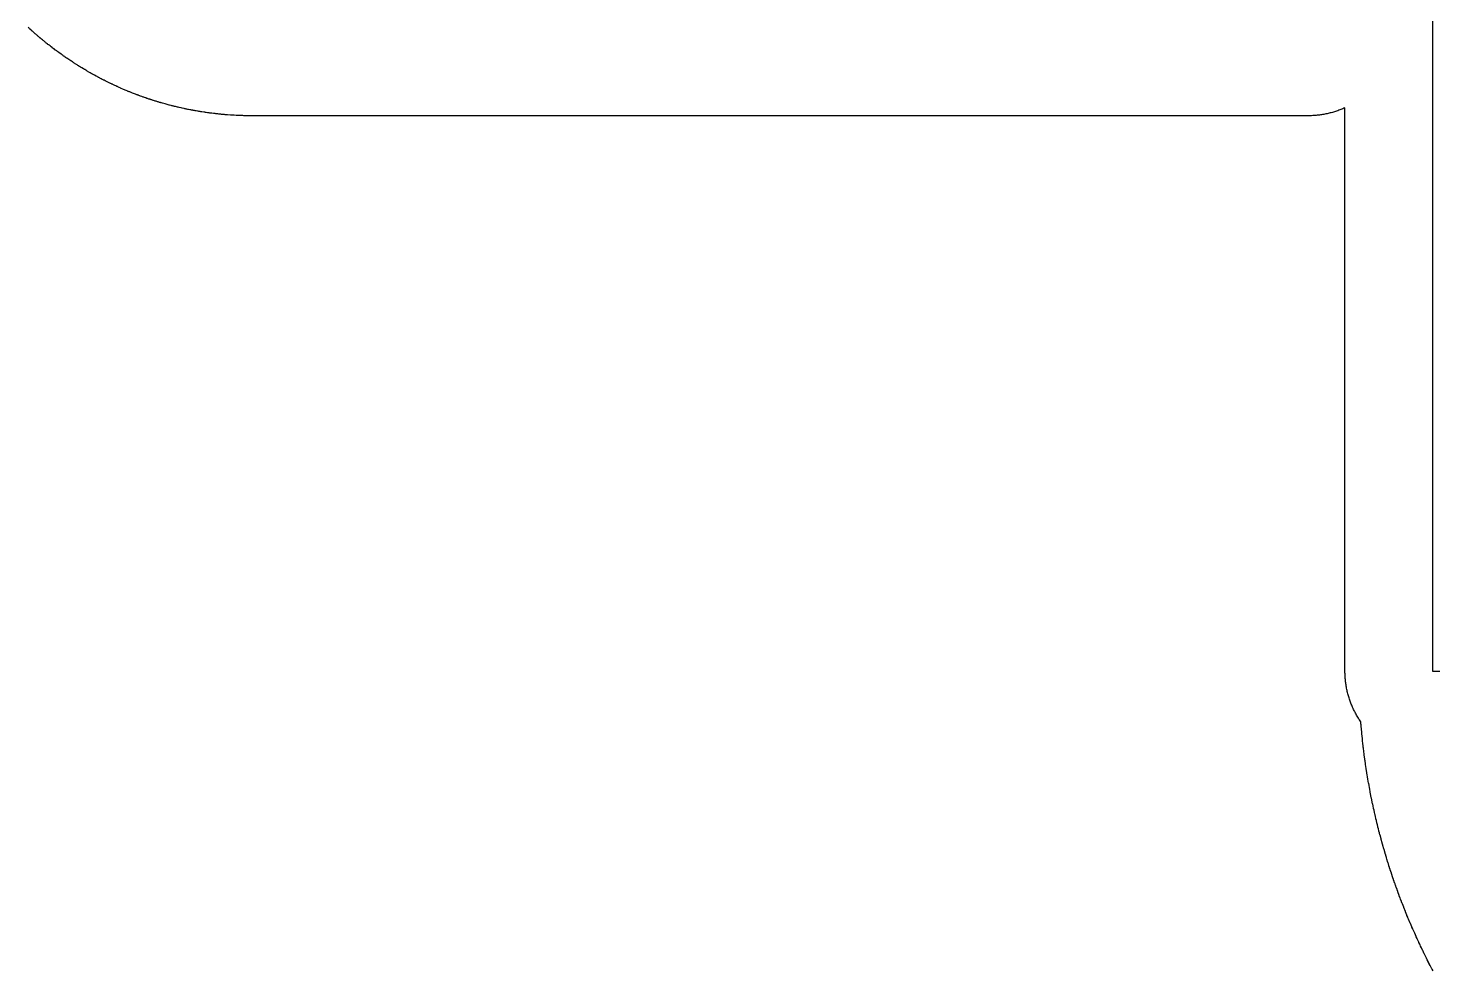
# Model space of a CAD drawing. Extents: x -9 to 1073, y -897 to 0.
# Drawn here: x 411.4 to 555.2, y -878 to -781.5 of the extents above; entities that cross this region are included whole.
import ezdxf

# ---------------------------------------------------------------- set-up
doc = ezdxf.new("R2010")
doc.units = 0
doc.layers.add('BLEED', color=3, linetype='CONTINUOUS')
doc.layers.add('CUT', color=1, linetype='CONTINUOUS')

msp = doc.modelspace()

# ---------------------------------------------------------------- linework, layer by layer
at = {"layer": 'BLEED'}
for p, q in [((411.5513, -781.4844), (411.4433, -781.385)), ((411.5995, -781.5283), (411.5513, -781.4844)), ((411.7075, -781.6262), (411.5995, -781.5283)), ((411.7514, -781.6666), (411.7075, -781.6262)), ((411.8062, -781.7155), (411.7514, -781.6666)), ((411.8162, -781.7242), (411.8062, -781.7155)), ((411.8602, -781.7645), (411.8162, -781.7242)), ((411.9149, -781.8134), (411.8602, -781.7645)), ((411.9646, -781.8574), (411.9149, -781.8134)), ((412.1287, -782.0021), (411.9646, -781.8574)), ((412.1726, -782.0402), (412.1287, -782.0021)), ((412.2281, -782.0885), (412.1726, -782.0402)), ((412.2785, -782.1324), (412.2281, -782.0885)), ((412.339, -782.1842), (412.2785, -782.1324)), ((412.3894, -782.2282), (412.339, -782.1842)), ((412.4448, -782.2757), (412.3894, -782.2282)), ((412.4966, -782.3196), (412.4448, -782.2757)), ((412.5002, -782.3225), (412.4966, -782.3196)), ((412.5557, -782.37), (412.5002, -782.3225)), ((412.645, -782.4449), (412.5557, -782.37)), ((412.6673, -782.4643), (412.645, -782.4449)), ((412.7278, -782.5154), (412.6673, -782.4643)), ((412.8156, -782.5882), (412.7278, -782.5154)), ((412.8192, -782.591), (412.8156, -782.5882)), ((412.9186, -782.6738), (412.8192, -782.591)), ((412.9754, -782.7206), (412.9186, -782.6738)), ((412.9848, -782.7278), (412.9754, -782.7206)), ((413.041, -782.7739), (412.9848, -782.7278)), ((413.0842, -782.8099), (413.041, -782.7739)), ((413.141, -782.856), (413.0842, -782.8099)), ((413.1518, -782.8639), (413.141, -782.856)), ((413.1979, -782.9006), (413.1518, -782.8639)), ((413.1972, -782.9014), (413.1979, -782.9006)), ((413.2541, -782.9474), (413.1972, -782.9014)), ((413.3081, -782.9906), (413.2541, -782.9474)), ((413.365, -783.036), (413.3081, -782.9906)), ((413.4082, -783.0698), (413.365, -783.036)), ((413.4226, -783.0814), (413.4082, -783.0698)), ((413.4794, -783.1267), (413.4226, -783.0814)), ((413.5579, -783.1879), (413.4794, -783.1267)), ((413.5939, -783.2167), (413.5579, -783.1879)), ((413.6926, -783.2938), (413.5939, -783.2167)), ((413.8078, -783.383), (413.6926, -783.2938)), ((413.9064, -783.4586), (413.8078, -783.383)), ((413.9237, -783.4716), (413.9064, -783.4586)), ((414.0223, -783.5472), (413.9237, -783.4716)), ((414.0806, -783.5911), (414.0223, -783.5472)), ((414.0958, -783.6026), (414.0806, -783.5911)), ((414.1958, -783.6775), (414.0958, -783.6026)), ((414.1966, -783.6782), (414.1958, -783.6775)), ((414.2549, -783.7222), (414.1966, -783.6782)), ((414.355, -783.7963), (414.2549, -783.7222)), ((414.414, -783.8395), (414.355, -783.7963)), ((414.4882, -783.8942), (414.414, -783.8395)), ((414.5882, -783.9684), (414.4882, -783.8942)), ((414.8244, -784.1383), (414.5882, -783.9684)), ((414.8842, -784.1801), (414.8244, -784.1383)), ((414.9259, -784.2096), (414.8842, -784.1801)), ((414.9857, -784.2521), (414.9259, -784.2096)), ((415.0447, -784.2938), (414.9857, -784.2521)), ((415.1045, -784.3356), (415.0447, -784.2938)), ((415.1225, -784.3486), (415.1045, -784.3356)), ((415.1815, -784.3896), (415.1225, -784.3486)), ((415.2233, -784.4184), (415.1815, -784.3896)), ((415.2838, -784.4602), (415.2233, -784.4184)), ((415.3435, -784.5012), (415.2838, -784.4602)), ((415.3846, -784.5293), (415.3435, -784.5012)), ((415.404, -784.5422), (415.3846, -784.5293)), ((415.5235, -784.6243), (415.404, -784.5422)), ((415.6258, -784.6942), (415.5235, -784.6243)), ((415.8072, -784.8151), (415.6258, -784.6942)), ((415.8698, -784.8562), (415.8072, -784.8151)), ((415.9908, -784.9354), (415.8698, -784.8562)), ((416.0311, -784.962), (415.9908, -784.9354)), ((416.0923, -785.0016), (416.0311, -784.962)), ((416.1125, -785.0146), (416.0923, -785.0016)), ((416.1528, -785.0412), (416.1125, -785.0146)), ((416.214, -785.0808), (416.1528, -785.0412)), ((416.2774, -785.1211), (416.214, -785.0808)), ((416.461, -785.2378), (416.2774, -785.1211)), ((416.525, -785.2781), (416.461, -785.2378)), ((416.5862, -785.3162), (416.525, -785.2781)), ((416.6244, -785.34), (416.5862, -785.3162)), ((416.6482, -785.3551), (416.6244, -785.34)), ((416.7094, -785.3933), (416.6482, -785.3551)), ((416.8145, -785.4581), (416.7094, -785.3933)), ((416.8764, -785.4955), (416.8145, -785.4581)), ((416.9383, -785.5337), (416.8764, -785.4955)), ((417.1241, -785.646), (416.9383, -785.5337)), ((417.2141, -785.6993), (417.1241, -785.646)), ((417.2486, -785.7202), (417.2141, -785.6993)), ((417.3545, -785.7828), (417.2486, -785.7202)), ((417.4171, -785.8195), (417.3545, -785.7828)), ((417.4834, -785.8584), (417.4171, -785.8195)), ((417.5424, -785.8922), (417.4834, -785.8584)), ((417.6086, -785.9311), (417.5424, -785.8922)), ((417.7966, -786.0391), (417.6086, -785.9311)), ((417.9031, -786.0989), (417.7966, -786.0391)), ((417.9665, -786.1342), (417.9031, -786.0989)), ((417.991, -786.1478), (417.9665, -786.1342)), ((418.0291, -786.1694), (417.991, -786.1478)), ((418.1558, -786.24), (418.0291, -786.1694)), ((418.2242, -786.2782), (418.1558, -786.24)), ((418.4143, -786.3818), (418.2242, -786.2782)), ((418.4518, -786.402), (418.4143, -786.3818)), ((418.5158, -786.4366), (418.4518, -786.402)), ((418.5482, -786.4538), (418.5158, -786.4366)), ((418.6116, -786.4877), (418.5482, -786.4538)), ((418.649, -786.5071), (418.6116, -786.4877)), ((418.6757, -786.5215), (418.649, -786.5071)), ((418.739, -786.5554), (418.6757, -786.5215)), ((418.7765, -786.5748), (418.739, -786.5554)), ((418.8406, -786.6086), (418.7765, -786.5748)), ((418.9111, -786.6454), (418.8406, -786.6086)), ((419.0393, -786.7116), (418.9111, -786.6454)), ((419.0753, -786.7303), (419.0393, -786.7116)), ((419.1401, -786.7634), (419.0753, -786.7303)), ((419.1754, -786.7814), (419.1401, -786.7634)), ((419.2286, -786.8081), (419.1754, -786.7814)), ((419.2322, -786.8102), (419.2286, -786.8081)), ((419.3395, -786.865), (419.2322, -786.8102)), ((419.4763, -786.9334), (419.3395, -786.865)), ((419.5411, -786.965), (419.4763, -786.9334)), ((419.6059, -786.9974), (419.5411, -786.965)), ((419.7355, -787.0608), (419.6059, -786.9974)), ((419.8082, -787.0961), (419.7355, -787.0608)), ((419.8486, -787.1155), (419.8082, -787.0961)), ((419.8651, -787.1234), (419.8486, -787.1155)), ((419.9731, -787.1753), (419.8651, -787.1234)), ((420.0034, -787.1897), (419.9731, -787.1753)), ((420.0682, -787.2206), (420.0034, -787.1897)), ((420.1337, -787.2509), (420.0682, -787.2206)), ((420.1985, -787.2818), (420.1337, -787.2509)), ((420.3072, -787.3322), (420.1985, -787.2818)), ((420.4382, -787.3927), (420.3072, -787.3322)), ((420.5124, -787.4273), (420.4382, -787.3927)), ((420.5779, -787.4568), (420.5124, -787.4273)), ((420.6118, -787.4719), (420.5779, -787.4568)), ((420.6442, -787.4863), (420.6118, -787.4719)), ((420.7752, -787.5454), (420.6442, -787.4863)), ((420.8839, -787.5929), (420.7752, -787.5454)), ((420.917, -787.6073), (420.8839, -787.5929)), ((420.9826, -787.6361), (420.917, -787.6073)), ((421.1482, -787.7081), (420.9826, -787.6361)), ((421.2238, -787.7412), (421.1482, -787.7081)), ((421.4887, -787.8535), (421.2238, -787.7412)), ((421.5974, -787.8982), (421.4887, -787.8535)), ((421.6327, -787.9126), (421.5974, -787.8982)), ((421.699, -787.9399), (421.6327, -787.9126)), ((421.7306, -787.9529), (421.699, -787.9399)), ((421.7976, -787.9802), (421.7306, -787.9529)), ((421.8437, -787.999), (421.7976, -787.9802)), ((421.9099, -788.0256), (421.8437, -787.999)), ((421.9409, -788.0386), (421.9099, -788.0256)), ((422.1418, -788.1185), (421.9409, -788.0386)), ((422.2202, -788.1487), (422.1418, -788.1185)), ((422.4211, -788.2265), (422.2202, -788.1487)), ((422.4506, -788.238), (422.4211, -788.2265)), ((422.5183, -788.2639), (422.4506, -788.238)), ((422.5673, -788.2826), (422.5183, -788.2639)), ((422.6342, -788.3078), (422.5673, -788.2826)), ((422.6638, -788.3186), (422.6342, -788.3078)), ((422.7314, -788.3438), (422.6638, -788.3186)), ((422.7818, -788.3626), (422.7314, -788.3438)), ((422.8488, -788.387), (422.7818, -788.3626)), ((422.8661, -788.3935), (422.8488, -788.387)), ((422.9453, -788.423), (422.8661, -788.3935)), ((423.0806, -788.472), (422.9453, -788.423)), ((423.1483, -788.4958), (423.0806, -788.472)), ((423.216, -788.5202), (423.1483, -788.4958)), ((423.2959, -788.5483), (423.216, -788.5202)), ((423.3636, -788.5721), (423.2959, -788.5483)), ((423.445, -788.6002), (423.3636, -788.5721)), ((423.4601, -788.6052), (423.445, -788.6002)), ((423.499, -788.6189), (423.4601, -788.6052)), ((423.6077, -788.6563), (423.499, -788.6189)), ((423.6761, -788.6794), (423.6077, -788.6563)), ((423.7164, -788.693), (423.6761, -788.6794)), ((423.7438, -788.7024), (423.7164, -788.693)), ((423.8122, -788.7254), (423.7438, -788.7024)), ((423.8928, -788.7521), (423.8122, -788.7254)), ((423.9346, -788.7658), (423.8928, -788.7521)), ((424.0022, -788.7881), (423.9346, -788.7658)), ((424.0289, -788.7967), (424.0022, -788.7881)), ((424.0973, -788.819), (424.0289, -788.7967)), ((424.1794, -788.8457), (424.0973, -788.819)), ((424.2341, -788.863), (424.1794, -788.8457)), ((424.2902, -788.881), (424.2341, -788.863)), ((424.3846, -788.9105), (424.2902, -788.881)), ((424.453, -788.9321), (424.3846, -788.9105)), ((424.4789, -788.94), (424.453, -788.9321)), ((424.548, -788.9616), (424.4789, -788.94)), ((424.6042, -788.9789), (424.548, -788.9616)), ((424.6726, -788.9998), (424.6042, -788.9789)), ((424.7561, -789.025), (424.6726, -788.9998)), ((424.7662, -789.0278), (424.7561, -789.025)), ((424.8353, -789.0487), (424.7662, -789.0278)), ((424.8936, -789.066), (424.8353, -789.0487)), ((424.962, -789.0862), (424.8936, -789.066)), ((424.9865, -789.0934), (424.962, -789.0862)), ((425.0311, -789.1063), (424.9865, -789.0934)), ((425.0995, -789.1265), (425.0311, -789.1063)), ((425.2075, -789.1574), (425.0995, -789.1265)), ((425.484, -789.2352), (425.2075, -789.1574)), ((425.5675, -789.2582), (425.484, -789.2352)), ((425.7749, -789.3144), (425.5675, -789.2582)), ((425.8814, -789.3425), (425.7749, -789.3144)), ((425.9297, -789.3547), (425.8814, -789.3425)), ((425.9297, -789.3554), (425.9297, -789.3547)), ((426.0679, -789.3914), (425.9297, -789.3554)), ((426.0895, -789.3965), (426.0679, -789.3914)), ((426.1594, -789.4145), (426.0895, -789.3965)), ((426.2227, -789.431), (426.1594, -789.4145)), ((426.2918, -789.4483), (426.2227, -789.431)), ((426.3134, -789.4534), (426.2918, -789.4483)), ((426.3617, -789.4656), (426.3134, -789.4534)), ((426.4308, -789.4829), (426.3617, -789.4656)), ((426.5374, -789.5088), (426.4308, -789.4829)), ((426.7469, -789.5585), (426.5374, -789.5088)), ((426.7958, -789.57), (426.7469, -789.5585)), ((426.9017, -789.5945), (426.7958, -789.57)), ((427.1112, -789.642), (426.9017, -789.5945)), ((427.2163, -789.6658), (427.1112, -789.642)), ((427.4078, -789.7068), (427.2163, -789.6658)), ((427.495, -789.7248), (427.4078, -789.7068)), ((427.4964, -789.7248), (427.495, -789.7248)), ((427.4964, -789.7255), (427.4964, -789.7248)), ((427.567, -789.7406), (427.4964, -789.7255)), ((427.6354, -789.7543), (427.567, -789.7406)), ((427.7052, -789.7687), (427.6354, -789.7543)), ((427.7923, -789.7867), (427.7052, -789.7687)), ((427.8629, -789.8011), (427.7923, -789.7867)), ((428.0026, -789.8285), (427.8629, -789.8011)), ((428.0198, -789.8314), (428.0026, -789.8285)), ((428.0904, -789.845), (428.0198, -789.8314)), ((428.1775, -789.8616), (428.0904, -789.845)), ((428.2315, -789.8717), (428.1775, -789.8616)), ((428.3014, -789.8846), (428.2315, -789.8717)), ((428.3179, -789.8875), (428.3014, -789.8846)), ((428.459, -789.9134), (428.3179, -789.8875)), ((428.5469, -789.9293), (428.459, -789.9134)), ((428.5886, -789.9365), (428.5469, -789.9293)), ((428.6002, -789.9386), (428.5886, -789.9365)), ((428.6635, -789.9502), (428.6002, -789.9386)), ((428.7758, -789.9696), (428.6635, -789.9502)), ((428.8356, -789.979), (428.7758, -789.9696)), ((428.9162, -789.9934), (428.8356, -789.979)), ((428.9868, -790.0049), (428.9162, -789.9934)), ((429.0012, -790.007), (428.9868, -790.0049)), ((429.0581, -790.0164), (429.0012, -790.007)), ((429.1286, -790.0279), (429.0581, -790.0164)), ((429.2172, -790.0416), (429.1286, -790.0279)), ((429.4289, -790.074), (429.2172, -790.0416)), ((429.5174, -790.087), (429.4289, -790.074)), ((429.588, -790.097), (429.5174, -790.087)), ((429.601, -790.0992), (429.588, -790.097)), ((429.6722, -790.1093), (429.601, -790.0992)), ((429.8004, -790.1273), (429.6722, -790.1093)), ((429.9019, -790.1417), (429.8004, -790.1273)), ((429.9732, -790.151), (429.9019, -790.1417)), ((430.0315, -790.1582), (429.9732, -790.1503)), ((429.9732, -790.1503), (429.9732, -790.151)), ((430.0438, -790.1604), (430.0315, -790.1582)), ((430.115, -790.1698), (430.0438, -790.1604)), ((430.1856, -790.1784), (430.115, -790.1698)), ((430.2569, -790.1878), (430.1856, -790.1784)), ((430.4246, -790.2079), (430.2569, -790.1878)), ((430.4686, -790.213), (430.4246, -790.2079)), ((430.4873, -790.2151), (430.4686, -790.213)), ((430.5766, -790.2259), (430.4873, -790.2151)), ((430.6478, -790.2338), (430.5766, -790.2259)), ((430.7083, -790.2403), (430.6478, -790.2338)), ((430.7184, -790.2418), (430.7083, -790.2403)), ((430.7897, -790.2497), (430.7184, -790.2418)), ((430.879, -790.259), (430.7897, -790.2497)), ((430.9502, -790.2662), (430.879, -790.259)), ((431.0114, -790.272), (430.9502, -790.2655)), ((430.9502, -790.2655), (430.9502, -790.2662)), ((431.0208, -790.2734), (431.0114, -790.272)), ((431.1634, -790.2878), (431.0208, -790.2734)), ((431.2526, -790.2965), (431.1634, -790.2878)), ((431.3952, -790.3094), (431.2526, -790.2965)), ((431.478, -790.3166), (431.3952, -790.3094)), ((431.5133, -790.3195), (431.478, -790.3166)), ((431.537, -790.3217), (431.5133, -790.3195)), ((431.627, -790.3289), (431.537, -790.3217)), ((431.7696, -790.3404), (431.627, -790.3289)), ((431.8596, -790.3476), (431.7696, -790.3404)), ((432.1447, -790.3678), (431.8596, -790.3476)), ((432.2354, -790.3735), (432.1447, -790.3678)), ((432.4493, -790.3865), (432.2354, -790.3735)), ((432.5393, -790.3915), (432.4493, -790.3865)), ((432.7531, -790.4023), (432.5393, -790.3915)), ((432.7582, -790.4023), (432.7531, -790.4023)), ((432.8302, -790.4059), (432.7582, -790.4023)), ((432.9158, -790.4102), (432.8302, -790.4059)), ((433.1297, -790.4189), (432.9158, -790.4102)), ((433.2204, -790.4218), (433.1297, -790.4189)), ((433.4342, -790.4282), (433.2204, -790.4218)), ((433.5271, -790.4311), (433.4342, -790.4282)), ((433.5991, -790.4326), (433.5271, -790.4311)), ((433.8115, -790.4362), (433.5991, -790.4318)), ((433.5991, -790.4318), (433.5991, -790.4326)), ((433.9022, -790.4376), (433.8115, -790.4362)), ((433.9735, -790.4383), (433.9022, -790.4376)), ((433.9742, -790.4383), (433.9735, -790.4383)), ((434.1168, -790.4398), (433.9742, -790.4383)), ((434.2075, -790.4405), (434.1168, -790.4398)), ((434.2594, -790.4405), (434.2075, -790.4405)), ((434.3501, -790.4412), (434.2594, -790.4405)), ((542.4804, -790.4412), (434.3501, -790.4412)), ((542.5898, -790.4405), (542.4804, -790.4412)), ((542.7036, -790.4383), (542.5898, -790.4405)), ((542.8174, -790.4347), (542.7036, -790.4383)), ((542.9311, -790.4297), (542.8174, -790.4347)), ((543.0449, -790.4232), (542.9311, -790.4297)), ((543.1586, -790.4153), (543.0449, -790.4232)), ((543.2717, -790.4066), (543.1586, -790.4153)), ((543.3854, -790.3958), (543.2717, -790.4066)), ((543.4985, -790.3836), (543.3854, -790.3958)), ((543.6115, -790.3699), (543.4985, -790.3836)), ((543.7246, -790.3548), (543.6115, -790.3699)), ((543.8369, -790.3382), (543.7246, -790.3548)), ((543.9492, -790.3202), (543.8369, -790.3382)), ((544.0615, -790.3015), (543.9492, -790.3202)), ((544.1738, -790.2806), (544.0615, -790.3015)), ((544.2854, -790.2583), (544.1738, -790.2806)), ((544.3963, -790.2346), (544.2854, -790.2583)), ((544.5079, -790.2101), (544.3963, -790.2346)), ((544.6181, -790.1834), (544.5079, -790.2101)), ((544.729, -790.1561), (544.6181, -790.1834)), ((544.8391, -790.1266), (544.729, -790.1561)), ((544.9486, -790.0963), (544.8391, -790.1266)), ((545.058, -790.0639), (544.9486, -790.0963)), ((545.1667, -790.0308), (545.058, -790.0639)), ((545.2754, -789.9962), (545.1667, -790.0308)), ((545.3834, -789.9602), (545.2754, -789.9962)), ((545.4907, -789.9228), (545.3834, -789.9602)), ((545.598, -789.8839), (545.4907, -789.9228)), ((545.7046, -789.8443), (545.598, -789.8839)), ((545.8104, -789.8026), (545.7046, -789.8443)), ((545.9155, -789.7601), (545.8104, -789.8026)), ((546.0206, -789.7154), (545.9155, -789.7601)), ((546.125, -789.6701), (546.0206, -789.7154)), ((546.2287, -789.6233), (546.125, -789.6701)), ((546.2359, -789.6197), (546.2287, -789.6233)), ((546.2359, -847.3464), (546.2359, -789.6197)), ((546.2366, -847.481), (546.2359, -847.3464)), ((546.2395, -847.5948), (546.2366, -847.481)), ((546.2431, -847.7086), (546.2395, -847.5948)), ((546.2482, -847.8223), (546.2431, -847.7086)), ((546.2554, -847.9361), (546.2482, -847.8223)), ((546.2633, -848.0491), (546.2554, -847.9361)), ((546.2734, -848.1629), (546.2633, -848.0491)), ((546.2842, -848.2759), (546.2734, -848.1629)), ((546.2964, -848.3897), (546.2842, -848.2759)), ((546.3108, -848.502), (546.2964, -848.3897)), ((546.3259, -848.615), (546.3108, -848.502)), ((546.3425, -848.7281), (546.3259, -848.615)), ((546.3605, -848.8404), (546.3425, -848.7281)), ((546.3806, -848.952), (546.3605, -848.8404)), ((546.4015, -849.0643), (546.3806, -848.952)), ((546.4238, -849.1759), (546.4015, -849.0643)), ((546.4476, -849.2868), (546.4238, -849.1759)), ((546.4728, -849.3984), (546.4476, -849.2868)), ((546.4994, -849.5086), (546.4728, -849.3984)), ((546.5275, -849.6194), (546.4994, -849.5086)), ((546.557, -849.7289), (546.5275, -849.6194)), ((546.588, -849.8383), (546.557, -849.7289)), ((546.6204, -849.9478), (546.588, -849.8383)), ((546.6535, -850.0565), (546.6204, -849.9478)), ((546.6888, -850.1652), (546.6535, -850.0565)), ((546.7248, -850.2732), (546.6888, -850.1652)), ((546.763, -850.3805), (546.7248, -850.2732)), ((546.8018, -850.487), (546.763, -850.3805)), ((546.8422, -850.5936), (546.8018, -850.487)), ((546.8839, -850.6994), (546.8422, -850.5936)), ((546.9271, -850.8046), (546.8839, -850.6994)), ((546.971, -850.9097), (546.9271, -850.8046)), ((547.0171, -851.0141), (546.971, -850.9097)), ((547.0639, -851.1178), (547.0171, -851.0141)), ((547.1122, -851.2207), (547.0639, -851.1178)), ((547.1618, -851.323), (547.1122, -851.2207)), ((547.213, -851.4252), (547.1618, -851.323)), ((547.2655, -851.526), (547.213, -851.4252)), ((547.3188, -851.6268), (547.2655, -851.526)), ((547.3735, -851.7262), (547.3188, -851.6268)), ((547.4297, -851.8255), (547.3735, -851.7262)), ((547.4873, -851.9242), (547.4297, -851.8255)), ((547.5456, -852.0214), (547.4873, -851.9242)), ((547.6054, -852.1186), (547.5456, -852.0214)), ((547.6658, -852.2143), (547.6054, -852.1186)), ((547.7285, -852.3101), (547.6658, -852.2143)), ((547.7918, -852.4044), (547.7285, -852.3101)), ((547.8552, -852.4966), (547.7918, -852.4044)), ((547.8581, -852.5304), (547.8552, -852.4966)), ((547.861, -852.565), (547.8581, -852.5304)), ((547.8761, -852.7514), (547.861, -852.565)), ((547.879, -852.786), (547.8761, -852.7514)), ((547.8948, -852.9725), (547.879, -852.786)), ((547.8977, -853.0034), (547.8948, -852.9725)), ((547.9142, -853.1906), (547.8977, -853.0034)), ((547.9171, -853.2281), (547.9142, -853.1906)), ((547.9517, -853.601), (547.9171, -853.2281)), ((547.9553, -853.6356), (547.9517, -853.601)), ((547.9733, -853.8221), (547.9553, -853.6356)), ((547.9798, -853.8905), (547.9733, -853.8221)), ((548.0186, -854.2634), (547.9798, -853.8905)), ((548.023, -854.3016), (548.0186, -854.2634)), ((548.0424, -854.4838), (548.023, -854.3016)), ((548.0626, -854.6702), (548.0424, -854.4838)), ((548.0712, -854.7422), (548.0626, -854.6702)), ((548.0921, -854.9237), (548.0712, -854.7422)), ((548.1137, -855.1102), (548.0921, -854.9237)), ((548.1223, -855.1829), (548.1137, -855.1102)), ((548.1684, -855.5544), (548.1223, -855.1829)), ((548.1727, -855.5882), (548.1684, -855.5544)), ((548.1965, -855.774), (548.1727, -855.5882)), ((548.2008, -855.8078), (548.1965, -855.774)), ((548.2498, -856.1794), (548.2008, -855.8078)), ((548.2591, -856.247), (548.2498, -856.1794)), ((548.285, -856.4328), (548.2591, -856.247)), ((548.2858, -856.4378), (548.285, -856.4328)), ((548.3117, -856.6229), (548.2858, -856.4378)), ((548.3203, -856.6855), (548.3117, -856.6229)), ((548.3477, -856.8713), (548.3203, -856.6855)), ((548.3484, -856.8763), (548.3477, -856.8713)), ((548.3758, -857.0614), (548.3484, -856.8763)), ((548.3801, -857.0902), (548.3758, -857.0614)), ((548.4082, -857.2759), (548.3801, -857.0902)), ((548.4146, -857.3148), (548.4082, -857.2759)), ((548.4722, -857.6849), (548.4146, -857.3148)), ((548.483, -857.7526), (548.4722, -857.6849)), ((548.5133, -857.9376), (548.483, -857.7526)), ((548.514, -857.9434), (548.5133, -857.9376)), ((548.5442, -858.1277), (548.514, -857.9434)), ((548.5486, -858.1558), (548.5442, -858.1277)), ((548.5795, -858.3408), (548.5486, -858.1558)), ((548.5867, -858.3797), (548.5795, -858.3408)), ((548.6184, -858.564), (548.5867, -858.3797)), ((548.6227, -858.5921), (548.6184, -858.564)), ((548.6551, -858.7771), (548.6227, -858.5921)), ((548.6623, -858.8167), (548.6551, -858.7771)), ((548.6954, -859.001), (548.6623, -858.8167)), ((548.7012, -859.0342), (548.6954, -859.001)), ((548.735, -859.2185), (548.7012, -859.0342)), ((548.7365, -859.225), (548.735, -859.2185)), ((548.7703, -859.4086), (548.7365, -859.225)), ((548.7754, -859.4359), (548.7703, -859.4086)), ((548.8099, -859.6202), (548.7754, -859.4359)), ((548.8229, -859.6865), (548.8099, -859.6202)), ((548.8589, -859.8708), (548.8229, -859.6865)), ((548.8603, -859.8773), (548.8589, -859.8708)), ((548.9323, -860.2445), (548.8603, -859.8773)), ((548.9453, -860.3114), (548.9323, -860.2445)), ((548.9827, -860.495), (548.9453, -860.3114)), ((548.9899, -860.5282), (548.9827, -860.495)), ((549.0662, -860.8954), (548.9899, -860.5282)), ((549.0742, -860.935), (549.0662, -860.8954)), ((549.113, -861.1178), (549.0742, -860.935)), ((549.1188, -861.1438), (549.113, -861.1178)), ((549.1584, -861.3274), (549.1188, -861.1438)), ((549.167, -861.3677), (549.1584, -861.3274)), ((549.2074, -861.5506), (549.167, -861.3677)), ((549.2167, -861.5909), (549.2074, -861.5506)), ((549.2563, -861.7658), (549.2167, -861.5909)), ((549.2966, -861.9487), (549.2556, -861.7658)), ((549.2556, -861.7658), (549.2563, -861.7658)), ((549.3118, -862.0142), (549.2966, -861.9487)), ((549.3542, -862.1971), (549.3118, -862.0142)), ((549.3564, -862.205), (549.3542, -862.1971)), ((549.3989, -862.3872), (549.3564, -862.205)), ((549.4061, -862.4196), (549.3989, -862.3872)), ((549.4493, -862.6018), (549.4061, -862.4196)), ((549.4572, -862.6349), (549.4493, -862.6018)), ((549.5011, -862.817), (549.4572, -862.6349)), ((549.509, -862.8494), (549.5011, -862.817)), ((549.5537, -863.0316), (549.509, -862.8494)), ((549.5558, -863.0395), (549.5537, -863.0316)), ((549.6005, -863.221), (549.5558, -863.0395)), ((549.6149, -863.2778), (549.6005, -863.221)), ((549.661, -863.46), (549.6149, -863.2778)), ((549.6631, -863.4686), (549.661, -863.46)), ((549.7092, -863.6501), (549.6631, -863.4686)), ((549.7171, -863.6825), (549.7092, -863.6501)), ((549.7639, -863.8639), (549.7171, -863.6825)), ((549.7726, -863.8963), (549.7639, -863.8639)), ((549.8201, -864.0778), (549.7726, -863.8963)), ((549.8309, -864.1188), (549.8201, -864.0778)), ((549.9274, -864.4802), (549.8309, -864.1188)), ((549.9446, -864.5443), (549.9274, -864.4802)), ((550.044, -864.9058), (549.9446, -864.5443)), ((550.0526, -864.9382), (550.044, -864.9058)), ((550.103, -865.1189), (550.0526, -864.9382)), ((550.1153, -865.1599), (550.103, -865.1189)), ((550.2175, -865.5199), (550.1153, -865.1599)), ((550.2355, -865.584), (550.2175, -865.5199)), ((550.3406, -865.944), (550.2355, -865.584)), ((550.3529, -865.985), (550.3406, -865.944)), ((550.4062, -866.1643), (550.3529, -865.985)), ((550.4155, -866.196), (550.4062, -866.1643)), ((550.4695, -866.3753), (550.4155, -866.196)), ((550.4789, -866.407), (550.4695, -866.3753)), ((550.5336, -866.5862), (550.4789, -866.407)), ((550.5437, -866.6179), (550.5336, -866.5862)), ((550.5991, -866.7972), (550.5437, -866.6179)), ((550.602, -866.8073), (550.5991, -866.7972)), ((550.6574, -866.9858), (550.602, -866.8073)), ((550.674, -867.0384), (550.6574, -866.9858)), ((550.7309, -867.2177), (550.674, -867.0384)), ((550.7374, -867.2378), (550.7309, -867.2177)), ((550.7942, -867.4157), (550.7374, -867.2378)), ((550.8014, -867.4373), (550.7942, -867.4157)), ((550.859, -867.6158), (550.8014, -867.4373)), ((550.872, -867.6569), (550.859, -867.6158)), ((550.9886, -868.0126), (550.872, -867.6569)), ((550.9994, -868.0435), (550.9886, -868.0126)), ((551.0585, -868.2214), (550.9994, -868.0435)), ((551.0794, -868.284), (551.0585, -868.2214)), ((551.1398, -868.4618), (551.0794, -868.284)), ((551.1434, -868.4719), (551.1398, -868.4618)), ((551.2039, -868.649), (551.1434, -868.4719)), ((551.214, -868.68), (551.2039, -868.649)), ((551.2752, -868.8571), (551.214, -868.68)), ((551.2795, -868.8679), (551.2752, -868.8571)), ((551.3407, -869.0443), (551.2795, -868.8679)), ((551.358, -869.0954), (551.3407, -869.0443)), ((551.4206, -869.2726), (551.358, -869.0954)), ((551.425, -869.2834), (551.4206, -869.2726)), ((551.4876, -869.4598), (551.425, -869.2834)), ((551.4984, -869.49), (551.4876, -869.4598)), ((551.5618, -869.6664), (551.4984, -869.49)), ((551.5726, -869.6974), (551.5618, -869.6664)), ((551.6366, -869.8738), (551.5726, -869.6974)), ((551.6518, -869.9155), (551.6366, -869.8738)), ((551.7814, -870.2669), (551.6518, -869.9155)), ((551.7972, -870.3086), (551.7814, -870.2669)), ((551.8627, -870.4836), (551.7972, -870.3086)), ((551.8699, -870.5023), (551.8627, -870.4836)), ((551.9362, -870.678), (551.8699, -870.5023)), ((551.952, -870.7198), (551.9362, -870.678)), ((552.019, -870.8947), (551.952, -870.7198)), ((552.0305, -870.925), (552.019, -870.8947)), ((552.0982, -871.0999), (552.0305, -870.925)), ((552.114, -871.1417), (552.0982, -871.0999)), ((552.2508, -871.4902), (552.114, -871.1417)), ((552.263, -871.5197), (552.2508, -871.4902)), ((552.3322, -871.6939), (552.263, -871.5197)), ((552.3487, -871.7357), (552.3322, -871.6939)), ((552.4186, -871.9092), (552.3487, -871.7357)), ((552.4308, -871.9394), (552.4186, -871.9092)), ((552.5719, -872.2865), (552.4308, -871.9394)), ((552.5842, -872.316), (552.5719, -872.2865)), ((552.6554, -872.4895), (552.5842, -872.316)), ((552.685, -872.5608), (552.6554, -872.4895)), ((552.7454, -872.7041), (552.685, -872.5608)), ((552.8174, -872.8769), (552.7454, -872.7041)), ((552.847, -872.9482), (552.8174, -872.8769)), ((552.9204, -873.1202), (552.847, -872.9482)), ((552.9276, -873.1368), (552.9204, -873.1202)), ((553.0018, -873.3096), (552.9276, -873.1368)), ((553.0126, -873.3348), (553.0018, -873.3096)), ((553.0867, -873.5062), (553.0126, -873.3348)), ((553.0939, -873.5227), (553.0867, -873.5062)), ((553.1688, -873.6948), (553.0939, -873.5227)), ((553.1875, -873.7366), (553.1688, -873.6948)), ((553.3387, -874.0793), (553.1875, -873.7366)), ((553.3697, -874.1498), (553.3387, -874.0793)), ((553.5238, -874.4911), (553.3697, -874.1498)), ((553.5367, -874.5192), (553.5238, -874.4911)), ((553.6145, -874.6898), (553.5367, -874.5192)), ((553.6339, -874.7316), (553.6145, -874.6898)), ((553.7909, -875.0714), (553.6339, -874.7316)), ((553.8038, -875.1002), (553.7909, -875.0714)), ((553.883, -875.2702), (553.8038, -875.1002)), ((553.9162, -875.34), (553.883, -875.2702)), ((553.9831, -875.4811), (553.9162, -875.34)), ((554.063, -875.6503), (553.9831, -875.4811)), ((554.0904, -875.7065), (554.063, -875.6503)), ((554.1718, -875.8757), (554.0904, -875.7065)), ((554.1919, -875.9174), (554.1718, -875.8757)), ((554.3561, -876.2544), (554.1919, -875.9174)), ((554.3762, -876.2954), (554.3561, -876.2544)), ((554.5418, -876.631), (554.3762, -876.2954)), ((554.5692, -876.6864), (554.5418, -876.631)), ((554.6534, -876.8542), (554.5692, -876.6864)), ((554.6606, -876.8686), (554.6534, -876.8542)), ((554.7449, -877.0356), (554.6606, -876.8686)), ((554.7586, -877.063), (554.7449, -877.0356)), ((554.8435, -877.23), (554.7586, -877.063)), ((554.8651, -877.271), (554.8435, -877.23)), ((554.9508, -877.4374), (554.8651, -877.271)), ((554.9645, -877.4647), (554.9508, -877.4374)), ((555.1373, -877.7974), (554.9645, -877.4647)), ((555.1589, -877.8391), (555.1373, -877.7974)), ((555.246, -878.0047), (555.1589, -877.8391))]:
    msp.add_line(p, q, dxfattribs=at)
at = {"layer": 'CUT'}
for p, q in [((555.2359, -847.3464), (555.2359, -675.1418)), ((556.6536, -847.3464), (555.2359, -847.3464)), ((555.2359, -847.3464), (555.2359, -847.3464))]:
    msp.add_line(p, q, dxfattribs=at)

doc.saveas('drawing.dxf')
